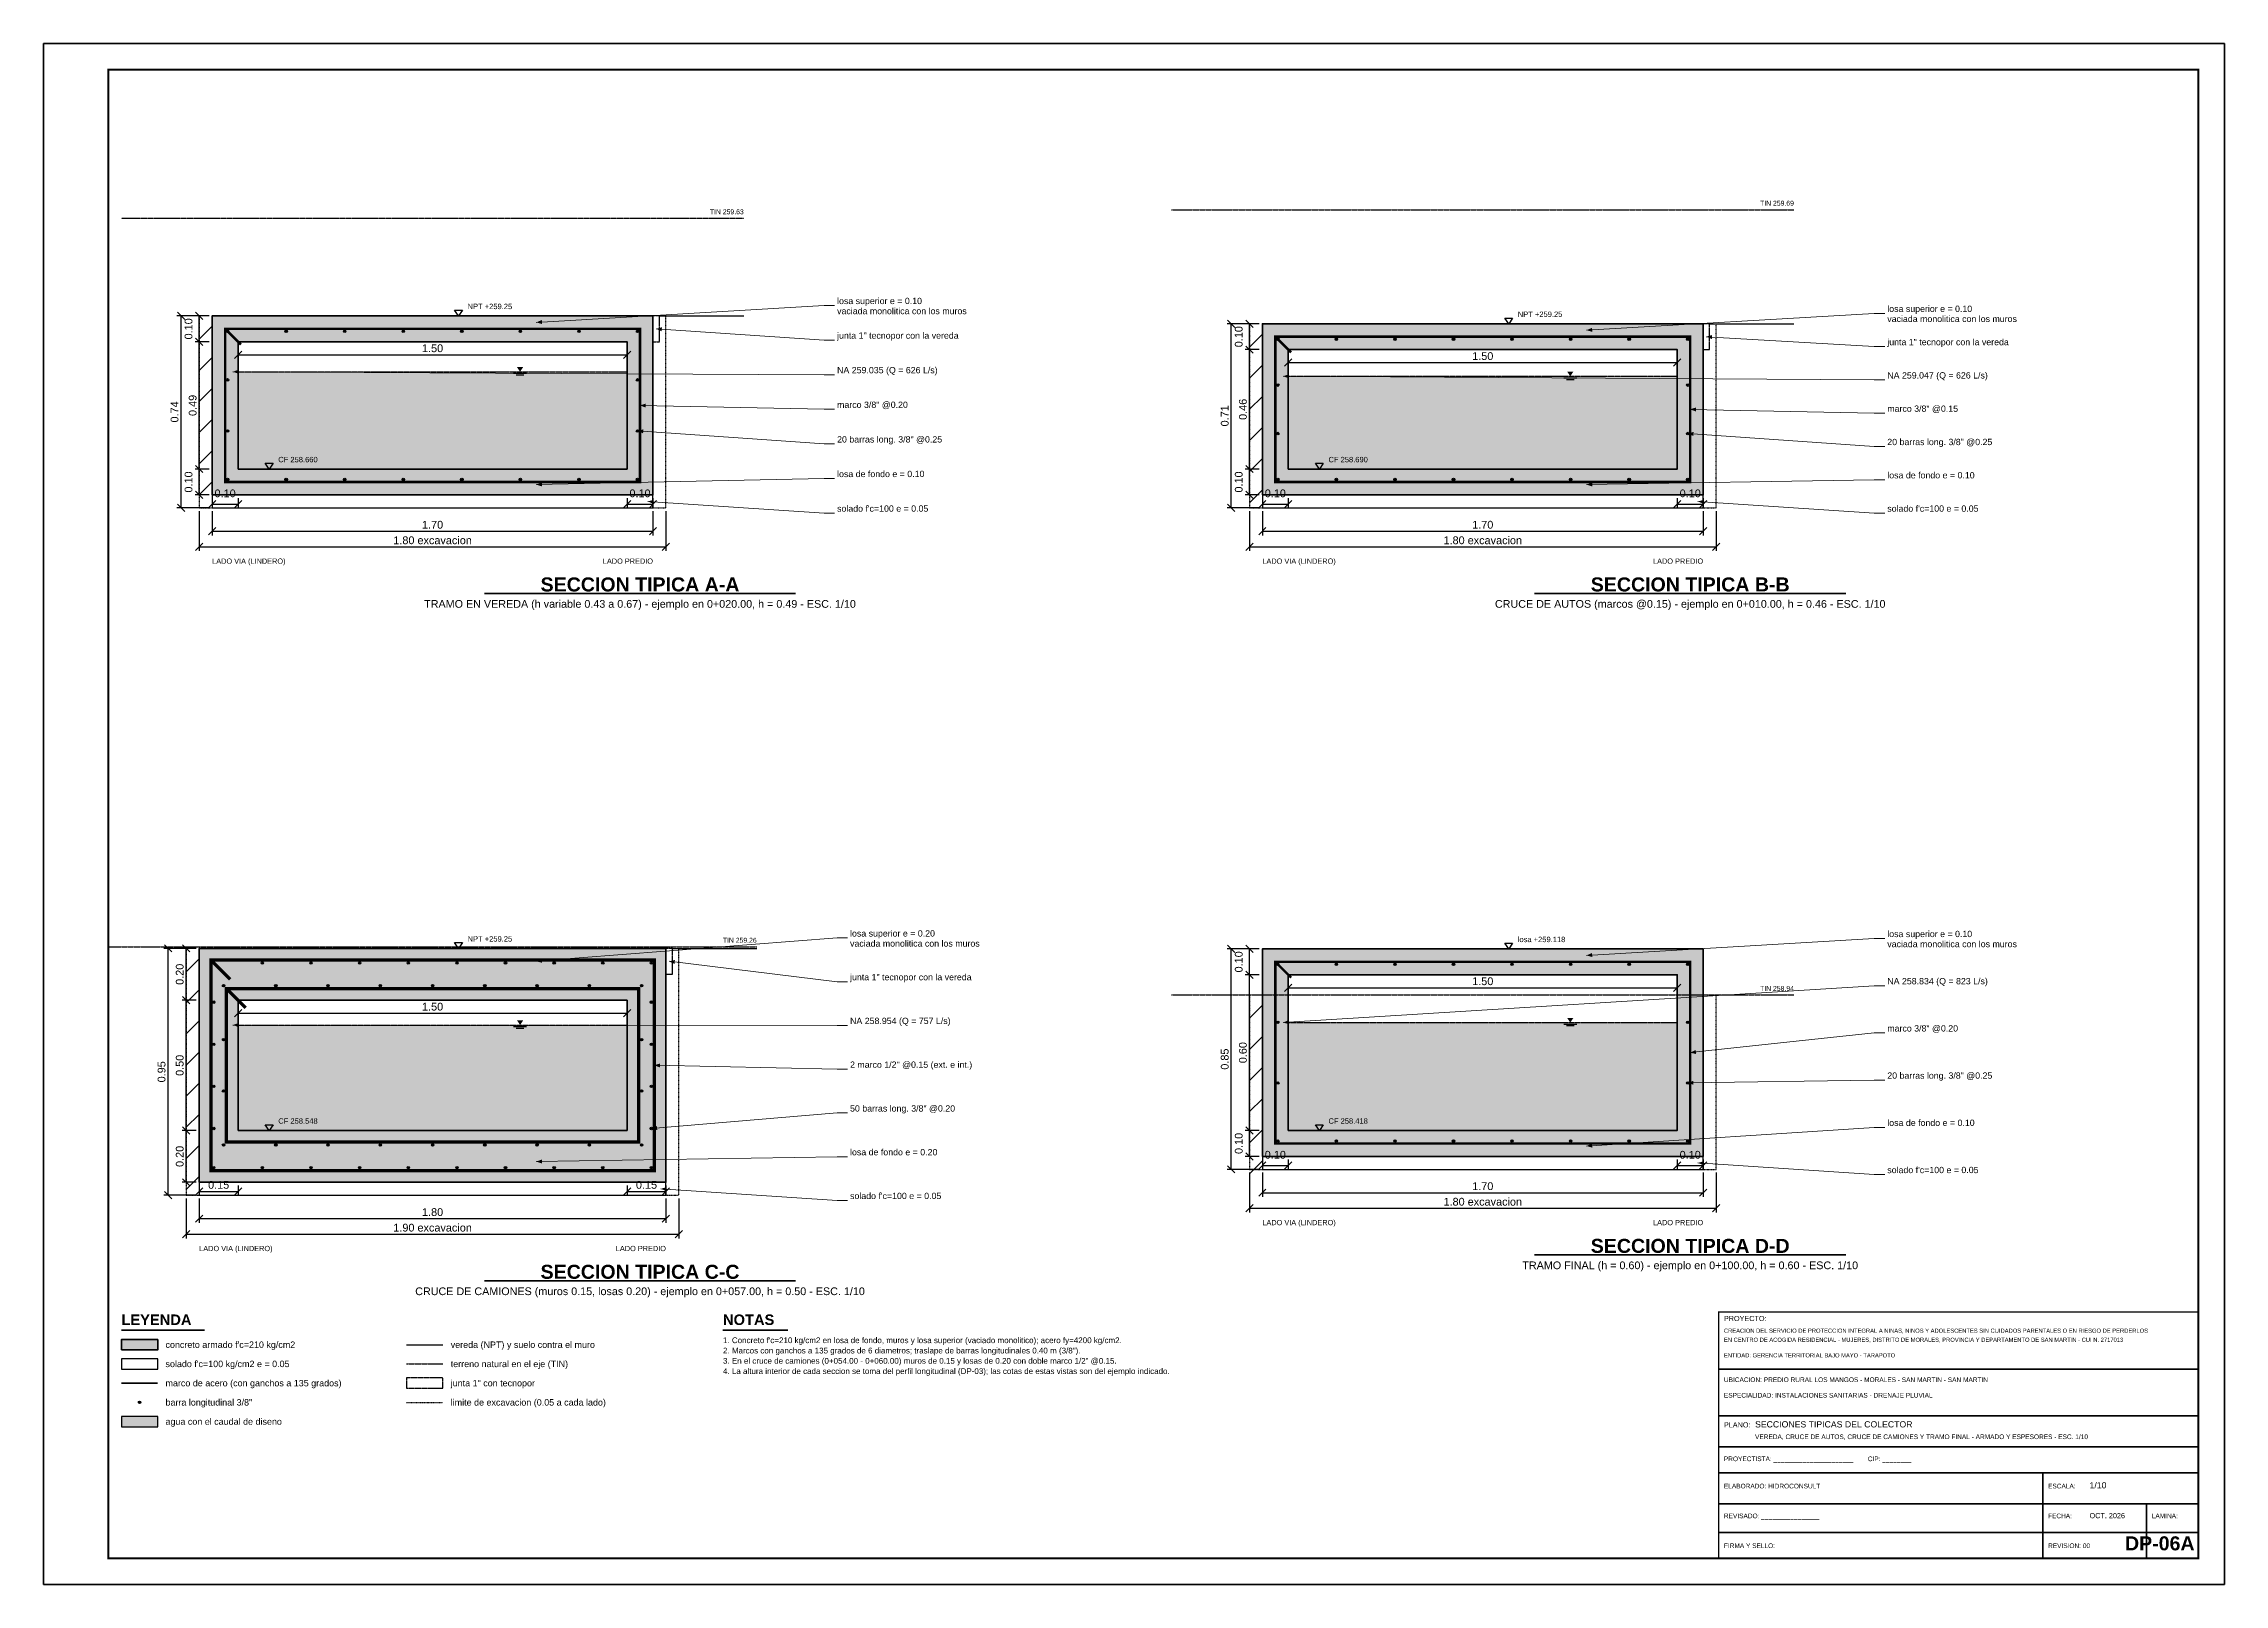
# Paper-space layout 'DP-06A' of a CAD drawing. Header units: metres, sheet in millimetres. Extents: x 0 to 841, y 0 to 594.
# The model-space entities are those that its viewports show. They can reach past a viewport. Long polylines and large blocks are cut down to what shows.
import ezdxf
from ezdxf.enums import TextEntityAlignment as Align

# ---------------------------------------------------------------- set-up
doc = ezdxf.new("R2010")
doc.units = ezdxf.units.M
doc.header["$LTSCALE"] = 0.25
doc.linetypes.add('DASHED', pattern=[1.524, 1.27, -0.254])
doc.linetypes.add('HIDDEN', pattern=[0.375, 0.25, -0.125])
for name, color, linetype, lineweight in [('ACERO', 1, 'CONTINUOUS', 35), ('AGUA', 150, 'DASHED', 25), ('CONCRETO', 250, 'CONTINUOUS', 50), ('COTAS', 94, 'CONTINUOUS', 18), ('LLAMADAS', 30, 'CONTINUOUS', 18), ('MARCO', 7, 'CONTINUOUS', 50), ('ROTULO', 7, 'CONTINUOUS', 35), ('TERRENO', 7, 'CONTINUOUS', 30), ('TITULOS', 160, 'CONTINUOUS', 35)]:
    doc.layers.add(name, color=color, linetype=linetype, lineweight=lineweight)
for name, color, linetype in [('ACERO-PUNTOS', 5, 'CONTINUOUS'), ('AGUA-SIMBOLO', 150, 'CONTINUOUS'), ('EXCAVACION', 8, 'HIDDEN'), ('JUNTAS', 8, 'DASHED'), ('LEYENDA', 7, 'CONTINUOUS'), ('NIVELES', 7, 'CONTINUOUS'), ('ROTULO-TEXTO', 7, 'CONTINUOUS'), ('SOLADO', 8, 'CONTINUOUS'), ('TERRENO-EXISTENTE', 8, 'DASHED'), ('TEXTOS', 7, 'CONTINUOUS'), ('TEXTOS-NOTAS', 7, 'CONTINUOUS')]:
    doc.layers.add(name, color=color, linetype=linetype)
doc.layers.add('AGUA-RELLENO', color=150, linetype='CONTINUOUS', true_color=0xcde4f6)
doc.layers.add('CONCRETO-ACHURADO', color=8, linetype='CONTINUOUS', true_color=0xe2e2e2)
doc.styles.get("Standard").update_dxf_attribs({"font": 'arial.ttf'})
doc.styles.add('TITULOS', font='arialbd.ttf')
doc.dimstyles.new('COT-10', dxfattribs={"dimscale": 0.01, "dimtxt": 3, "dimasz": 2.2, "dimexe": 1.6, "dimexo": 1.2, "dimgap": 1, "dimtad": 1, "dimzin": 0, "dimdsep": 46, "dimtxsty": 'Standard', "dimtsz": 1.4, "dimcen": 2.5, "dimclrd": 256, "dimclre": 256, "dimclrt": 7, "dimazin": 3, "dimtfac": 1, "dimtmove": 0, "dimatfit": 3})

# ---------------------------------------------------------------- blocks, each defined once
blk = doc.blocks.new('SIMB-AGUA')
at = {"layer": 'AGUA-SIMBOLO'}
for p, q in [((-2.5, -0.6), (2.5, -0.6)), ((-1.5, -1.2), (1.5, -1.2))]:
    blk.add_line(p, q, dxfattribs=at)
blk.add_solid([(0, 0), (-1.2, 1.8), (1.2, 1.8)], dxfattribs=at)
blk = doc.blocks.new('ACERO-38')
at = {"layer": 'ACERO-PUNTOS'}
h = blk.add_hatch(color=5, dxfattribs=at)
h.dxf.hatch_style = 1
h.paths.add_polyline_path([(-0.00475, 0, 1), (0.00475, 0, 1)])
at = {"layer": 'ACERO-PUNTOS', "color": 5}
blk.add_circle((0, 0), 0.00475, dxfattribs=at)
blk = doc.blocks.new('_OBLIQUE')
at = {"color": 0, "linetype": 'BYBLOCK'}
blk.add_line((-0.5, -0.5), (0.5, 0.5), dxfattribs=at)
blk = doc.blocks.new('*D91')
for p, q in [((205.61, 4.7784), (205.61, 4.7244)), ((205.61, 4.7404), (207.11, 4.7404)), ((207.11, 4.7784), (207.11, 4.7244))]:
    blk.add_line(p, q)
at = {"layer": 'Defpoints'}
for p in [(205.61, 4.7904), (205.61, 4.7404), (207.11, 4.7904)]:
    blk.add_point(p, dxfattribs=at)
at = {"layer": 'COTAS', "xscale": 0.027999999999999997, "yscale": 0.027999999999999997}
for p in [(205.61, 4.7404), (207.11, 4.7404)]:
    blk.add_blockref('_OBLIQUE', p, dxfattribs=at)
at = {"layer": 'COTAS', "color": 7, "insert": (206.36, 4.7654), "char_height": 0.03, "attachment_point": 5}
blk.add_mtext('1.50', dxfattribs=at)
blk = doc.blocks.new('*D97')
for p, q in [((205.498, 4.7904), (205.444, 4.7904)), ((205.46, 4.3), (205.46, 4.7904)), ((205.498, 4.3), (205.444, 4.3))]:
    blk.add_line(p, q)
at = {"layer": 'Defpoints'}
for p in [(205.51, 4.7904), (205.46, 4.3), (205.51, 4.3)]:
    blk.add_point(p, dxfattribs=at)
at = {"layer": 'COTAS', "xscale": 0.027999999999999997, "yscale": 0.027999999999999997, "rotation": 90}
for p in [(205.46, 4.7904), (205.46, 4.3)]:
    blk.add_blockref('_OBLIQUE', p, dxfattribs=at)
at = {"layer": 'COTAS', "color": 7, "insert": (205.435, 4.5452), "char_height": 0.03, "attachment_point": 5, "rotation": 90}
blk.add_mtext('0.49', dxfattribs=at)
blk = doc.blocks.new('*D98')
for p, q in [((205.498, 4.8904), (205.444, 4.8904)), ((205.46, 4.7904), (205.46, 4.8904)), ((205.498, 4.7904), (205.444, 4.7904))]:
    blk.add_line(p, q)
at = {"layer": 'Defpoints'}
for p in [(205.51, 4.8904), (205.46, 4.7904), (205.51, 4.7904)]:
    blk.add_point(p, dxfattribs=at)
at = {"layer": 'COTAS', "xscale": 0.027999999999999997, "yscale": 0.027999999999999997, "rotation": 90}
for p in [(205.46, 4.8904), (205.46, 4.7904)]:
    blk.add_blockref('_OBLIQUE', p, dxfattribs=at)
at = {"layer": 'COTAS', "color": 7, "insert": (205.419, 4.8404), "char_height": 0.03, "attachment_point": 5, "rotation": 90}
blk.add_mtext('0.10', dxfattribs=at)
blk = doc.blocks.new('*D99')
for p, q in [((205.498, 4.8904), (205.374, 4.8904)), ((205.39, 4.15), (205.39, 4.8904)), ((205.498, 4.15), (205.374, 4.15))]:
    blk.add_line(p, q)
at = {"layer": 'Defpoints'}
for p in [(205.51, 4.8904), (205.39, 4.15), (205.51, 4.15)]:
    blk.add_point(p, dxfattribs=at)
at = {"layer": 'COTAS', "xscale": 0.027999999999999997, "yscale": 0.027999999999999997, "rotation": 90}
for p in [(205.39, 4.8904), (205.39, 4.15)]:
    blk.add_blockref('_OBLIQUE', p, dxfattribs=at)
at = {"layer": 'COTAS', "color": 7, "insert": (205.365, 4.5202), "char_height": 0.03, "attachment_point": 5, "rotation": 90}
blk.add_mtext('0.74', dxfattribs=at)
blk = doc.blocks.new('SIMB-NIVEL')
at = {"layer": 'NIVELES'}
blk.add_line((-3, 0), (3, 0), dxfattribs=at)
blk.add_lwpolyline([(0, 0), (-1.5, 2.2), (1.5, 2.2)], close=True, dxfattribs=at)

msp = doc.modelspace()

# ---------------------------------------------------------------- hatches: boundary and pattern name
at = {"layer": 'AGUA-RELLENO', "true_color": 0xcde4f6}
h = msp.add_hatch(color=7, dxfattribs=at)
h.dxf.hatch_style = 1
h.paths.add_polyline_path([(205.61, 4.3), (207.11, 4.3), (207.11, 4.6751), (205.61, 4.6751)])
h = msp.add_hatch(color=7, dxfattribs=at)
h.dxf.hatch_style = 1
h.paths.add_polyline_path([(209.66, 4.3), (211.16, 4.3), (211.16, 4.6575), (209.66, 4.6575)])
h = msp.add_hatch(color=7, dxfattribs=at)
h.dxf.hatch_style = 1
h.paths.add_polyline_path([(205.61, 1.75), (207.11, 1.75), (207.11, 2.1564), (205.61, 2.1564)])
h = msp.add_hatch(color=7, dxfattribs=at)
h.dxf.hatch_style = 1
h.paths.add_polyline_path([(209.66, 1.75), (211.16, 1.75), (211.16, 2.1661), (209.66, 2.1661)])
h = msp.add_hatch(color=7, dxfattribs=at)
h.dxf.hatch_style = 1
h.paths.add_polyline_path([(205.16, 0.6076), (205.3, 0.6076), (205.3, 0.6476), (205.16, 0.6476)])
at = {"layer": 'CONCRETO-ACHURADO', "true_color": 0xe2e2e2}
h = msp.add_hatch(color=7, dxfattribs=at)
h.dxf.hatch_style = 1
h.paths.add_polyline_path([(205.51, 4.2), (207.21, 4.2), (207.21, 4.8904), (205.51, 4.8904)])
h.paths.add_polyline_path([(205.61, 4.3), (207.11, 4.3), (207.11, 4.7904), (205.61, 4.7904)], flags=16)
h = msp.add_hatch(color=7, dxfattribs=at)
h.dxf.hatch_style = 1
h.paths.add_polyline_path([(209.56, 4.2), (211.26, 4.2), (211.26, 4.8602), (209.56, 4.8602)])
h.paths.add_polyline_path([(209.66, 4.3), (211.16, 4.3), (211.16, 4.7602), (209.66, 4.7602)], flags=16)
h = msp.add_hatch(color=7, dxfattribs=at)
h.dxf.hatch_style = 1
h.paths.add_polyline_path([(205.46, 1.55), (207.26, 1.55), (207.26, 2.4521), (205.46, 2.4521)])
h.paths.add_polyline_path([(205.61, 1.75), (207.11, 1.75), (207.11, 2.2521), (205.61, 2.2521)], flags=16)
h = msp.add_hatch(color=7, dxfattribs=at)
h.dxf.hatch_style = 1
h.paths.add_polyline_path([(209.56, 1.65), (211.26, 1.65), (211.26, 2.45), (209.56, 2.45)])
h.paths.add_polyline_path([(209.66, 1.75), (211.16, 1.75), (211.16, 2.35), (209.66, 2.35)], flags=16)
h = msp.add_hatch(color=7, dxfattribs=at)
h.dxf.hatch_style = 1
h.paths.add_polyline_path([(205.16, 0.904), (205.3, 0.904), (205.3, 0.944), (205.16, 0.944)])

# ---------------------------------------------------------------- linework, layer by layer
at = {"layer": 'ACERO'}
for points, const_width in [([(205.56, 4.25), (207.16, 4.25), (207.16, 4.8404), (205.56, 4.8404)], 0.0095), ([(209.61, 4.25), (211.21, 4.25), (211.21, 4.8102), (209.61, 4.8102)], 0.0095), ([(205.505, 1.595), (207.215, 1.595), (207.215, 2.4071), (205.505, 2.4071)], 0.0127), ([(209.61, 1.7), (211.21, 1.7), (211.21, 2.4), (209.61, 2.4)], 0.0095), ([(205.565, 1.705), (207.155, 1.705), (207.155, 2.2971), (205.565, 2.2971)], 0.0127)]:
    msp.add_lwpolyline(points, close=True, dxfattribs=dict(at, const_width=const_width))
for points, const_width in [([(205.56, 4.8404), (205.6209, 4.7795)], 0.0095), ([(205.56, 4.8404), (205.6209, 4.7795)], 0.0095), ([(209.61, 4.8102), (209.6709, 4.7493)], 0.0095), ([(209.61, 4.8102), (209.6709, 4.7493)], 0.0095), ([(205.505, 2.4071), (205.5793, 2.3328)], 0.0127), ([(205.505, 2.4071), (205.5793, 2.3328)], 0.0127), ([(209.61, 2.4), (209.6709, 2.3391)], 0.0095), ([(209.61, 2.4), (209.6709, 2.3391)], 0.0095), ([(205.565, 2.2971), (205.6393, 2.2228)], 0.0127), ([(205.565, 2.2971), (205.6393, 2.2228)], 0.0127), ([(205.16, 0.7758), (205.3, 0.7758)], 0.007)]:
    msp.add_lwpolyline(points, dxfattribs=dict(at, const_width=const_width))
at = {"layer": 'AGUA'}
for p, q in [((205.61, 4.6751), (207.11, 4.6751)), ((209.66, 4.6575), (211.16, 4.6575)), ((205.61, 2.1564), (207.11, 2.1564)), ((209.66, 2.1661), (211.16, 2.1661))]:
    msp.add_line(p, q, dxfattribs=at)
at = {"layer": 'AGUA-RELLENO'}
msp.add_lwpolyline([(205.16, 0.6076), (205.3, 0.6076), (205.3, 0.6476), (205.16, 0.6476)], close=True, dxfattribs=at)
at = {"layer": 'CONCRETO'}
for points in [[(205.51, 4.2), (207.21, 4.2), (207.21, 4.8904), (205.51, 4.8904)], [(209.56, 4.2), (211.26, 4.2), (211.26, 4.8602), (209.56, 4.8602)], [(205.61, 4.3), (207.11, 4.3), (207.11, 4.7904), (205.61, 4.7904)], [(209.66, 4.3), (211.16, 4.3), (211.16, 4.7602), (209.66, 4.7602)], [(205.46, 1.55), (207.26, 1.55), (207.26, 2.4521), (205.46, 2.4521)], [(209.56, 1.65), (211.26, 1.65), (211.26, 2.45), (209.56, 2.45)], [(209.66, 1.75), (211.16, 1.75), (211.16, 2.35), (209.66, 2.35)], [(205.61, 1.75), (207.11, 1.75), (207.11, 2.2521), (205.61, 2.2521)], [(205.16, 0.904), (205.3, 0.904), (205.3, 0.944), (205.16, 0.944)]]:
    msp.add_lwpolyline(points, close=True, dxfattribs=at)
at = {"layer": 'EXCAVACION'}
msp.add_line((206.26, 0.7017), (206.4, 0.7017), dxfattribs=at)
for points in [[(205.46, 4.8904), (205.46, 4.15), (207.26, 4.15), (207.26, 4.8904)], [(209.51, 4.8602), (209.51, 4.15), (211.31, 4.15), (211.31, 4.8602)], [(205.41, 2.4521), (205.41, 1.5), (207.31, 1.5), (207.31, 2.4521)], [(209.51, 2.2725), (209.51, 1.6), (211.31, 1.6), (211.31, 2.2725)]]:
    msp.add_lwpolyline(points, dxfattribs=at)
at = {"layer": 'JUNTAS'}
for points in [[(207.21, 4.7904), (207.235, 4.7904), (207.235, 4.8904), (207.21, 4.8904)], [(211.26, 4.7602), (211.285, 4.7602), (211.285, 4.8602), (211.26, 4.8602)], [(207.26, 2.3521), (207.285, 2.3521), (207.285, 2.4521), (207.26, 2.4521)], [(206.26, 0.7558), (206.4, 0.7558), (206.4, 0.7958), (206.26, 0.7958)]]:
    msp.add_lwpolyline(points, close=True, dxfattribs=at)
at = {"layer": 'LLAMADAS'}
for p, q in [((207.87, 4.9304), (206.76, 4.8654)), ((207.91, 4.9304), (207.87, 4.9304)), ((211.92, 4.9002), (210.81, 4.8352)), ((211.96, 4.9002), (211.92, 4.9002)), ((207.87, 4.797), (207.222, 4.8404)), ((207.91, 4.797), (207.87, 4.797)), ((211.92, 4.7718), (211.272, 4.8102)), ((211.96, 4.7718), (211.92, 4.7718)), ((207.87, 4.6636), (205.59, 4.6751)), ((207.91, 4.6636), (207.87, 4.6636)), ((211.92, 4.6435), (209.64, 4.6575)), ((211.96, 4.6435), (211.92, 4.6435)), ((207.87, 4.5302), (207.16, 4.5452)), ((207.91, 4.5302), (207.87, 4.5302)), ((211.92, 4.5151), (211.21, 4.5301)), ((211.96, 4.5151), (211.92, 4.5151)), ((207.87, 4.3968), (207.1505, 4.4468)), ((207.91, 4.3968), (207.87, 4.3968)), ((211.92, 4.3867), (211.2005, 4.4367)), ((211.96, 4.3867), (211.92, 4.3867)), ((207.87, 4.2634), (206.76, 4.24)), ((207.91, 4.2634), (207.87, 4.2634)), ((211.92, 4.2584), (210.81, 4.24)), ((211.96, 4.2584), (211.92, 4.2584)), ((207.87, 4.13), (207.19, 4.175)), ((207.91, 4.13), (207.87, 4.13)), ((211.92, 4.13), (211.24, 4.175)), ((211.96, 4.13), (211.92, 4.13)), ((207.92, 2.4921), (206.76, 2.4021)), ((207.96, 2.4921), (207.92, 2.4921)), ((211.92, 2.49), (210.81, 2.425)), ((211.96, 2.49), (211.92, 2.49)), ((207.92, 2.3234), (207.272, 2.4021)), ((207.96, 2.3234), (207.92, 2.3234)), ((211.92, 2.308), (209.64, 2.1661)), ((211.96, 2.308), (211.92, 2.308)), ((207.92, 2.1548), (205.59, 2.1564)), ((207.96, 2.1548), (207.92, 2.1548)), ((211.92, 2.126), (211.21, 2.05)), ((211.96, 2.126), (211.92, 2.126)), ((207.92, 1.9861), (207.215, 2.0011)), ((207.96, 1.9861), (207.92, 1.9861)), ((211.92, 1.944), (211.2005, 1.9333)), ((211.96, 1.944), (211.92, 1.944)), ((207.92, 1.8174), (207.2039, 1.7574)), ((207.96, 1.8174), (207.92, 1.8174)), ((211.92, 1.762), (210.81, 1.69)), ((211.96, 1.762), (211.92, 1.762)), ((207.92, 1.6487), (206.76, 1.63)), ((207.96, 1.6487), (207.92, 1.6487)), ((211.92, 1.58), (211.24, 1.625)), ((207.92, 1.48), (207.24, 1.525)), ((211.96, 1.58), (211.92, 1.58)), ((207.96, 1.48), (207.92, 1.48))]:
    msp.add_line(p, q, dxfattribs=at)
for points in [[(206.76, 4.8654), (206.7824, 4.859), (206.7815, 4.8744)], [(207.222, 4.8404), (207.2434, 4.8312), (207.2445, 4.8466)], [(210.81, 4.8352), (210.8324, 4.8288), (210.8315, 4.8442)], [(211.272, 4.8102), (211.2935, 4.8012), (211.2944, 4.8166)], [(205.59, 4.6751), (205.612, 4.6673), (205.612, 4.6827)], [(209.64, 4.6575), (209.662, 4.6497), (209.662, 4.6651)], [(207.16, 4.5452), (207.1818, 4.537), (207.1822, 4.5524)], [(211.21, 4.5301), (211.2318, 4.5219), (211.2322, 4.5373)], [(207.1505, 4.4468), (207.1719, 4.4376), (207.173, 4.453)], [(211.2005, 4.4367), (211.2219, 4.4275), (211.223, 4.4429)], [(206.76, 4.24), (206.7822, 4.2328), (206.7818, 4.2482)], [(210.81, 4.24), (210.8321, 4.2327), (210.8319, 4.2481)], [(207.19, 4.175), (207.2114, 4.1659), (207.2125, 4.1812)], [(211.24, 4.175), (211.2614, 4.1659), (211.2625, 4.1812)], [(206.76, 2.4021), (206.7825, 2.3962), (206.7813, 2.4115)], [(207.272, 2.4021), (207.2929, 2.3918), (207.2948, 2.4071)], [(210.81, 2.425), (210.8324, 2.4186), (210.8315, 2.434)], [(205.59, 2.1564), (205.612, 2.1487), (205.612, 2.1641)], [(209.64, 2.1661), (209.6624, 2.1598), (209.6615, 2.1751)], [(211.21, 2.05), (211.2327, 2.0447), (211.2311, 2.06)], [(207.215, 2.0011), (207.2368, 1.9929), (207.2372, 2.0083)], [(211.2005, 1.9333), (211.2226, 1.926), (211.2224, 1.9414)], [(207.2039, 1.7574), (207.2265, 1.7516), (207.2252, 1.7669)], [(210.81, 1.69), (210.8325, 1.6837), (210.8315, 1.6991)], [(206.76, 1.63), (206.7821, 1.6227), (206.7819, 1.6381)], [(211.24, 1.625), (211.2614, 1.6159), (211.2625, 1.6312)], [(207.24, 1.525), (207.2614, 1.5159), (207.2625, 1.5312)]]:
    msp.add_solid(points, dxfattribs=at)
at = {"layer": 'MARCO'}
msp.add_lwpolyline([(204.86, 0), (213.27, 0), (213.27, 5.94), (204.86, 5.94)], close=True, dxfattribs=at)
at = {"layer": 'MARCO', "const_width": 0.008}
msp.add_lwpolyline([(205.11, 0.1), (213.17, 0.1), (213.17, 5.84), (205.11, 5.84)], close=True, dxfattribs=at)
at = {"layer": 'ROTULO'}
for p, q in [((211.32, 0.83), (213.17, 0.83)), ((211.32, 0.65), (213.17, 0.65)), ((211.32, 0.53), (213.17, 0.53)), ((211.32, 0.43), (213.17, 0.43)), ((212.57, 0.43), (212.57, 0.1)), ((211.32, 0.31), (213.17, 0.31)), ((212.97, 0.31), (212.97, 0.1)), ((211.32, 0.2), (213.17, 0.2))]:
    msp.add_line(p, q, dxfattribs=at)
at = {"layer": 'ROTULO', "const_width": 0.005}
msp.add_lwpolyline([(211.32, 0.1), (213.17, 0.1), (213.17, 1.05), (211.32, 1.05)], close=True, dxfattribs=at)
at = {"layer": 'SOLADO'}
for points in [[(205.51, 4.15), (207.21, 4.15), (207.21, 4.2), (205.51, 4.2)], [(209.56, 4.15), (211.26, 4.15), (211.26, 4.2), (209.56, 4.2)], [(209.56, 1.6), (211.26, 1.6), (211.26, 1.65), (209.56, 1.65)], [(205.46, 1.5), (207.26, 1.5), (207.26, 1.55), (205.46, 1.55)], [(205.16, 0.8299), (205.3, 0.8299), (205.3, 0.8699), (205.16, 0.8699)]]:
    msp.add_lwpolyline(points, close=True, dxfattribs=at)
at = {"layer": 'TERRENO'}
for p, q in [((205.51, 4.8504), (205.46, 4.8004)), ((209.56, 4.8202), (209.51, 4.7702)), ((205.51, 4.7304), (205.46, 4.6804)), ((209.56, 4.7002), (209.51, 4.6502)), ((205.51, 4.6104), (205.46, 4.5604)), ((209.56, 4.5802), (209.51, 4.5302)), ((205.51, 4.4904), (205.46, 4.4404)), ((209.56, 4.4602), (209.51, 4.4102)), ((205.51, 4.3704), (205.46, 4.3204)), ((209.56, 4.3402), (209.51, 4.2902)), ((205.51, 4.2504), (205.46, 4.2004)), ((209.56, 4.2202), (209.51, 4.1702)), ((205.46, 2.4121), (205.41, 2.3621)), ((205.46, 2.2921), (205.41, 2.2421)), ((209.56, 2.2325), (209.51, 2.1825)), ((205.46, 2.1721), (205.41, 2.1221)), ((209.56, 2.1125), (209.51, 2.0625)), ((205.46, 2.0521), (205.41, 2.0021)), ((209.56, 1.9925), (209.51, 1.9425)), ((205.46, 1.9321), (205.41, 1.8821)), ((209.56, 1.8725), (209.51, 1.8225)), ((205.46, 1.8121), (205.41, 1.7621)), ((205.46, 1.6921), (205.41, 1.6421)), ((209.56, 1.7525), (209.51, 1.7025)), ((209.56, 1.6325), (209.51, 1.5825)), ((205.46, 1.5721), (205.41, 1.5221)), ((206.26, 0.924), (206.4, 0.924))]:
    msp.add_line(p, q, dxfattribs=at)
for points in [[(207.235, 4.8904), (207.56, 4.8904)], [(211.285, 4.8602), (211.61, 4.8602)], [(207.285, 2.4521), (207.61, 2.4521)]]:
    msp.add_lwpolyline(points, dxfattribs=at)
at = {"layer": 'TERRENO-EXISTENTE'}
msp.add_line((206.26, 0.8499), (206.4, 0.8499), dxfattribs=at)
for points in [[(209.21, 5.2997), (211.61, 5.2997)], [(205.16, 5.2665), (207.56, 5.2665)], [(205.11, 2.4581), (207.61, 2.4581)], [(209.21, 2.2725), (211.61, 2.2725)]]:
    msp.add_lwpolyline(points, dxfattribs=at)
at = {"layer": 'TITULOS'}
for p, q in [((206.56, 3.82), (207.76, 3.82)), ((210.61, 3.82), (211.81, 3.82)), ((210.61, 1.27), (211.81, 1.27)), ((206.56, 1.17), (207.76, 1.17)), ((205.16, 0.98), (205.48, 0.98)), ((207.48, 0.98), (207.73, 0.98))]:
    msp.add_line(p, q, dxfattribs=at)

# ---------------------------------------------------------------- block references
for p in [(205.5695, 4.8309), (205.7954, 4.8309), (206.0212, 4.8309), (206.2471, 4.8309), (206.4729, 4.8309), (206.6988, 4.8309), (206.9246, 4.8309), (207.1505, 4.8309), (209.6195, 4.8007), (209.8454, 4.8007), (210.0712, 4.8007), (210.2971, 4.8007), (210.5229, 4.8007), (210.7488, 4.8007), (210.9746, 4.8007), (211.2005, 4.8007), (205.5695, 4.6436), (207.1505, 4.6436), (209.6195, 4.6235), (211.2005, 4.6235), (205.5695, 4.4468), (207.1505, 4.4468), (209.6195, 4.4367), (211.2005, 4.4367), (205.5695, 4.2595), (205.7954, 4.2595), (206.0212, 4.2595), (206.2471, 4.2595), (206.4729, 4.2595), (206.6988, 4.2595), (206.9246, 4.2595), (207.1505, 4.2595), (209.6195, 4.2595), (209.8454, 4.2595), (210.0712, 4.2595), (210.2971, 4.2595), (210.5229, 4.2595), (210.7488, 4.2595), (210.9746, 4.2595), (211.2005, 4.2595), (205.5161, 2.396), (205.7036, 2.396), (205.8912, 2.396), (206.0787, 2.396), (206.2662, 2.396), (206.4538, 2.396), (206.6413, 2.396), (206.8288, 2.396), (207.0164, 2.396), (207.2039, 2.396), (209.6195, 2.3905), (209.8454, 2.3905), (210.0712, 2.3905), (210.2971, 2.3905), (210.5229, 2.3905), (210.7488, 2.3905), (210.9746, 2.3905), (211.2005, 2.3905), (205.5539, 2.3082), (205.7554, 2.3082), (205.957, 2.3082), (206.1585, 2.3082), (206.36, 2.3082), (206.5615, 2.3082), (206.7631, 2.3082), (206.9646, 2.3082), (207.1661, 2.3082), (205.5161, 2.2447), (207.2039, 2.2447), (205.5539, 2.0998), (207.1661, 2.0998), (209.6195, 2.1667), (211.2005, 2.1667), (205.5161, 2.0823), (207.2039, 2.0823), (209.6195, 1.9333), (211.2005, 1.9333), (205.5161, 1.9199), (205.5539, 1.9024), (207.1661, 1.9024), (207.2039, 1.9199), (205.5161, 1.7574), (205.5539, 1.6939), (205.7554, 1.6939), (205.957, 1.6939), (206.1585, 1.6939), (206.36, 1.6939), (206.5615, 1.6939), (206.7631, 1.6939), (206.9646, 1.6939), (207.1661, 1.6939), (207.2039, 1.7574), (209.6195, 1.7095), (209.8454, 1.7095), (210.0712, 1.7095), (210.2971, 1.7095), (210.5229, 1.7095), (210.7488, 1.7095), (210.9746, 1.7095), (211.2005, 1.7095), (205.5161, 1.6061), (205.7036, 1.6061), (205.8912, 1.6061), (206.0787, 1.6061), (206.2662, 1.6061), (206.4538, 1.6061), (206.6413, 1.6061), (206.8288, 1.6061), (207.0164, 1.6061), (207.2039, 1.6061)]:
    msp.add_blockref('ACERO-38', p)
at = {"xscale": 0.01, "yscale": 0.01}
for p in [(206.6975, 4.6751), (210.7475, 4.6575), (206.6975, 2.1564), (210.7475, 2.1661)]:
    msp.add_blockref('SIMB-AGUA', p, dxfattribs=at)
at = {"layer": 'ACERO-PUNTOS'}
msp.add_blockref('ACERO-38', (205.23, 0.7017), dxfattribs=at)
at = {"layer": 'NIVELES', "xscale": 0.01, "yscale": 0.01}
for p in [(206.46, 4.8904), (210.51, 4.8602), (205.73, 4.3), (209.78, 4.3), (206.46, 2.4521), (210.51, 2.45), (205.73, 1.75), (209.78, 1.75)]:
    msp.add_blockref('SIMB-NIVEL', p, dxfattribs=at)

# ---------------------------------------------------------------- texts
at = {"layer": 'LEYENDA'}
for s, p in [("concreto armado f'c=210 kg/cm2", (205.33, 0.924)), ('vereda (NPT) y suelo contra el muro', (206.43, 0.924)), ("solado f'c=100 kg/cm2 e = 0.05", (205.33, 0.8499)), ('terreno natural en el eje (TIN)', (206.43, 0.8499)), ('marco de acero (con ganchos a 135 grados)', (205.33, 0.7758)), ('junta 1" con tecnopor', (206.43, 0.7758)), ('barra longitudinal 3/8"', (205.33, 0.7017)), ('limite de excavacion (0.05 a cada lado)', (206.43, 0.7017)), ('agua con el caudal de diseno', (205.33, 0.6276))]:
    msp.add_text(s, height=0.0247, dxfattribs=at).set_placement(p, align=Align.MIDDLE_LEFT)
at = {"layer": 'NIVELES'}
for s, p in [('NPT +259.25', (206.495, 4.9164)), ('NPT +259.25', (210.545, 4.8862)), ('CF 258.660', (205.765, 4.326)), ('CF 258.690', (209.815, 4.326)), ('NPT +259.25', (206.495, 2.4781)), ('losa +259.118', (210.545, 2.476)), ('CF 258.548', (205.765, 1.776)), ('CF 258.418', (209.815, 1.776))]:
    msp.add_text(s, height=0.0208, dxfattribs=at).set_placement(p)
at = {"layer": 'ROTULO-TEXTO'}
for s, height, p in [('PROYECTO:', 0.02, (211.34, 1.015)), ('CREACION DEL SERVICIO DE PROTECCION INTEGRAL A NINAS, NINOS Y ADOLESCENTES SIN CUIDADOS PARENTALES O EN RIESGO DE PERDERLOS', 0.016, (211.34, 0.97)), ('EN CENTRO DE ACOGIDA RESIDENCIAL - MUJERES, DISTRITO DE MORALES, PROVINCIA Y DEPARTAMENTO DE SAN MARTIN - CUI N. 2717013', 0.016, (211.34, 0.935)), ('ENTIDAD: GERENCIA TERRITORIAL BAJO MAYO - TARAPOTO', 0.016, (211.34, 0.875)), ('UBICACION: PREDIO RURAL LOS MANGOS - MORALES - SAN MARTIN - SAN MARTIN', 0.018, (211.34, 0.78)), ('ESPECIALIDAD: INSTALACIONES SANITARIAS - DRENAJE PLUVIAL', 0.018, (211.34, 0.72)), ('PLANO:', 0.02, (211.34, 0.605)), ('SECCIONES TIPICAS DEL COLECTOR', 0.024, (211.46, 0.605)), ('VEREDA, CRUCE DE AUTOS, CRUCE DE CAMIONES Y TRAMO FINAL - ARMADO Y ESPESORES - ESC. 1/10', 0.018, (211.46, 0.56)), ('PROYECTISTA: ______________________        CIP: ________', 0.018, (211.34, 0.475)), ('ELABORADO: HIDROCONSULT', 0.018, (211.34, 0.37)), ('ESCALA:', 0.018, (212.59, 0.37)), ('1/10', 0.024, (212.75, 0.37)), ('REVISADO: ________________', 0.018, (211.34, 0.255)), ('FECHA:', 0.018, (212.59, 0.255)), ('OCT. 2026', 0.02, (212.75, 0.255)), ('LAMINA:', 0.018, (212.99, 0.255)), ('FIRMA Y SELLO:', 0.018, (211.34, 0.14)), ('REVISION: 00', 0.018, (212.59, 0.14))]:
    msp.add_text(s, height=height, dxfattribs=at).set_placement(p)
at = {"layer": 'TEXTOS'}
for s, p in [('TIN 259.63', (207.56, 5.2765)), ('TIN 259.69', (211.61, 5.3097)), ('TIN 259.26', (207.61, 2.4681)), ('TIN 258.94', (211.61, 2.2825))]:
    msp.add_text(s, height=0.0189, dxfattribs=at).set_placement(p, align=Align.BOTTOM_RIGHT)
for s, p in [('vaciada monolitica con los muros', (207.92, 4.8969)), ('losa superior e = 0.10', (207.92, 4.9358)), ('vaciada monolitica con los muros', (211.97, 4.8667)), ('losa superior e = 0.10', (211.97, 4.9056)), ('junta 1" tecnopor con la vereda', (207.92, 4.8024)), ('junta 1" tecnopor con la vereda', (211.97, 4.7772)), ('NA 259.035 (Q = 626 L/s)', (207.92, 4.669)), ('NA 259.047 (Q = 626 L/s)', (211.97, 4.6489)), ('marco 3/8" @0.20', (207.92, 4.5356)), ('marco 3/8" @0.15', (211.97, 4.5205)), ('20 barras long. 3/8" @0.25', (207.92, 4.4022)), ('20 barras long. 3/8" @0.25', (211.97, 4.3921)), ('losa de fondo e = 0.10', (207.92, 4.2688)), ('losa de fondo e = 0.10', (211.97, 4.2638)), ("solado f'c=100 e = 0.05", (207.92, 4.1354)), ("solado f'c=100 e = 0.05", (211.97, 4.1354)), ('losa superior e = 0.20', (207.97, 2.4975)), ('vaciada monolitica con los muros', (207.97, 2.4587)), ('vaciada monolitica con los muros', (211.97, 2.4565)), ('losa superior e = 0.10', (211.97, 2.4954)), ('junta 1" tecnopor con la vereda', (207.97, 2.3288)), ('NA 258.834 (Q = 823 L/s)', (211.97, 2.3134)), ('NA 258.954 (Q = 757 L/s)', (207.97, 2.1602)), ('marco 3/8" @0.20', (211.97, 2.1314)), ('2 marco 1/2" @0.15 (ext. e int.)', (207.97, 1.9915)), ('20 barras long. 3/8" @0.25', (211.97, 1.9494)), ('50 barras long. 3/8" @0.20', (207.97, 1.8228)), ('losa de fondo e = 0.10', (211.97, 1.7674)), ('losa de fondo e = 0.20', (207.97, 1.6541)), ("solado f'c=100 e = 0.05", (211.97, 1.5854)), ("solado f'c=100 e = 0.05", (207.97, 1.4854))]:
    msp.add_text(s, height=0.0243, dxfattribs=at).set_placement(p)
for p in [(205.51, 3.955), (209.56, 3.955), (209.56, 1.405), (205.46, 1.305)]:
    msp.add_text('LADO VIA (LINDERO)', height=0.02025, dxfattribs=at).set_placement(p, align=Align.TOP_LEFT)
for p in [(207.21, 3.955), (211.26, 3.955), (211.26, 1.405), (207.26, 1.305)]:
    msp.add_text('LADO PREDIO', height=0.02025, dxfattribs=at).set_placement(p, align=Align.TOP_RIGHT)
for s, p in [('TRAMO EN VEREDA (h variable 0.43 a 0.67) - ejemplo en 0+020.00, h = 0.49 - ESC. 1/10', (207.16, 3.78)), ('CRUCE DE AUTOS (marcos @0.15) - ejemplo en 0+010.00, h = 0.46 - ESC. 1/10', (211.21, 3.78)), ('TRAMO FINAL (h = 0.60) - ejemplo en 0+100.00, h = 0.60 - ESC. 1/10', (211.21, 1.23)), ('CRUCE DE CAMIONES (muros 0.15, losas 0.20) - ejemplo en 0+057.00, h = 0.50 - ESC. 1/10', (207.16, 1.13))]:
    msp.add_text(s, height=0.0297, dxfattribs=at).set_placement(p, align=Align.MIDDLE_CENTER)
at = {"layer": 'TEXTOS-NOTAS'}
for s, p in [("1. Concreto f'c=210 kg/cm2 en losa de fondo, muros y losa superior (vaciado monolitico); acero fy=4200 kg/cm2.", (207.48, 0.93)), ('3. En el cruce de camiones (0+054.00 - 0+060.00) muros de 0.15 y losas de 0.20 con doble marco 1/2" @0.15.', (207.48, 0.8507)), ('2. Marcos con ganchos a 135 grados de 6 diametros; traslape de barras longitudinales 0.40 m (3/8").', (207.48, 0.8903)), ('4. La altura interior de cada seccion se toma del perfil longitudinal (DP-03); las cotas de estas vistas son del ejemplo indicado.', (207.48, 0.811))]:
    msp.add_text(s, height=0.0221, dxfattribs=at).set_placement(p)
at = {"layer": 'TITULOS', "style": 'TITULOS'}
for s, p in [('SECCION TIPICA A-A', (207.16, 3.855)), ('SECCION TIPICA B-B', (211.21, 3.855)), ('SECCION TIPICA D-D', (211.21, 1.305)), ('SECCION TIPICA C-C', (207.16, 1.205))]:
    msp.add_text(s, height=0.054, dxfattribs=at).set_placement(p, align=Align.MIDDLE_CENTER)
for s, p in [('LEYENDA', (205.16, 1)), ('NOTAS', (207.48, 1))]:
    msp.add_text(s, height=0.0405, dxfattribs=at).set_placement(p)
msp.add_text('DP-06A', height=0.054, dxfattribs=at).set_placement((213.155, 0.115), align=Align.BOTTOM_RIGHT)

# ---------------------------------------------------------------- dimensions: what is measured, and where the dimension line sits
at = {"layer": 'COTAS'}
for base, p1, p2, picture, middle in [((205.39, 4.15), (205.51, 4.15), (205.51, 4.8904), '*D99', (205.365, 4.5202)), ((205.46, 4.7904), (205.51, 4.7904), (205.51, 4.8904), '*D98', (205.419, 4.8404)), ((205.46, 4.3), (205.51, 4.3), (205.51, 4.7904), '*D97', (205.435, 4.5452))]:
    dim = msp.add_linear_dim(base=base, p1=p1, p2=p2, angle=90, dimstyle='COT-10', dxfattribs=at)
    dim.commit()
    dim.dimension.update_dxf_attribs({"geometry": picture, "text_midpoint": middle})
for base, p1, p2 in [((209.44, 4.15), (209.56, 4.15), (209.56, 4.8602)), ((209.51, 4.7602), (209.56, 4.7602), (209.56, 4.8602)), ((209.51, 4.3), (209.56, 4.3), (209.56, 4.7602)), ((205.46, 4.2), (205.51, 4.2), (205.51, 4.3)), ((209.51, 4.2), (209.56, 4.2), (209.56, 4.3)), ((205.34, 1.5), (205.46, 1.5), (205.46, 2.4521)), ((205.41, 2.2521), (205.46, 2.2521), (205.46, 2.4521)), ((209.44, 1.6), (209.56, 1.6), (209.56, 2.45)), ((209.51, 2.35), (209.56, 2.35), (209.56, 2.45)), ((209.51, 1.75), (209.56, 1.75), (209.56, 2.35)), ((205.41, 1.75), (205.46, 1.75), (205.46, 2.2521)), ((205.41, 1.55), (205.46, 1.55), (205.46, 1.75)), ((209.51, 1.65), (209.56, 1.65), (209.56, 1.75))]:
    msp.add_linear_dim(base=base, p1=p1, p2=p2, angle=90, dimstyle='COT-10', dxfattribs=at).render()
dim = msp.add_linear_dim(base=(205.61, 4.7404), p1=(205.61, 4.7904), p2=(207.11, 4.7904), dimstyle='COT-10', dxfattribs=at)
dim.commit()
dim.dimension.update_dxf_attribs({"geometry": '*D91', "text_midpoint": (206.36, 4.7654)})
for base, p1, p2 in [((209.66, 4.7102), (209.66, 4.7602), (211.16, 4.7602)), ((205.51, 4.165), (205.51, 4.2), (205.61, 4.2)), ((207.11, 4.165), (207.11, 4.2), (207.21, 4.2)), ((209.56, 4.165), (209.56, 4.2), (209.66, 4.2)), ((211.16, 4.165), (211.16, 4.2), (211.26, 4.2)), ((205.51, 4.06), (205.51, 4.15), (207.21, 4.15)), ((209.56, 4.06), (209.56, 4.15), (211.26, 4.15)), ((209.66, 2.3), (209.66, 2.35), (211.16, 2.35)), ((205.61, 2.2021), (205.61, 2.2521), (207.11, 2.2521)), ((209.56, 1.615), (209.56, 1.65), (209.66, 1.65)), ((209.56, 1.51), (209.56, 1.6), (211.26, 1.6)), ((211.16, 1.615), (211.16, 1.65), (211.26, 1.65)), ((205.46, 1.515), (205.46, 1.55), (205.61, 1.55)), ((207.11, 1.515), (207.11, 1.55), (207.26, 1.55)), ((205.46, 1.41), (205.46, 1.5), (207.26, 1.5))]:
    msp.add_linear_dim(base=base, p1=p1, p2=p2, dimstyle='COT-10', dxfattribs=at).render()
for base, p1, p2, text in [((205.46, 4), (205.46, 4.15), (207.26, 4.15), '1.80 excavacion'), ((209.51, 4), (209.51, 4.15), (211.31, 4.15), '1.80 excavacion'), ((209.51, 1.45), (209.51, 1.6), (211.31, 1.6), '1.80 excavacion'), ((205.41, 1.35), (205.41, 1.5), (207.31, 1.5), '1.90 excavacion')]:
    msp.add_linear_dim(base=base, p1=p1, p2=p2, text=text, dimstyle='COT-10', dxfattribs=at).render()

psp = doc.layouts.new('DP-06A')

# ---------------------------------------------------------------- viewports
at = {"layer": 'MARCO'}
psp.add_viewport(center=(420.5, 297), size=(841, 594), view_center_point=(209.065, 2.97), view_height=5.94, dxfattribs=at)

doc.saveas('drawing.dxf')
